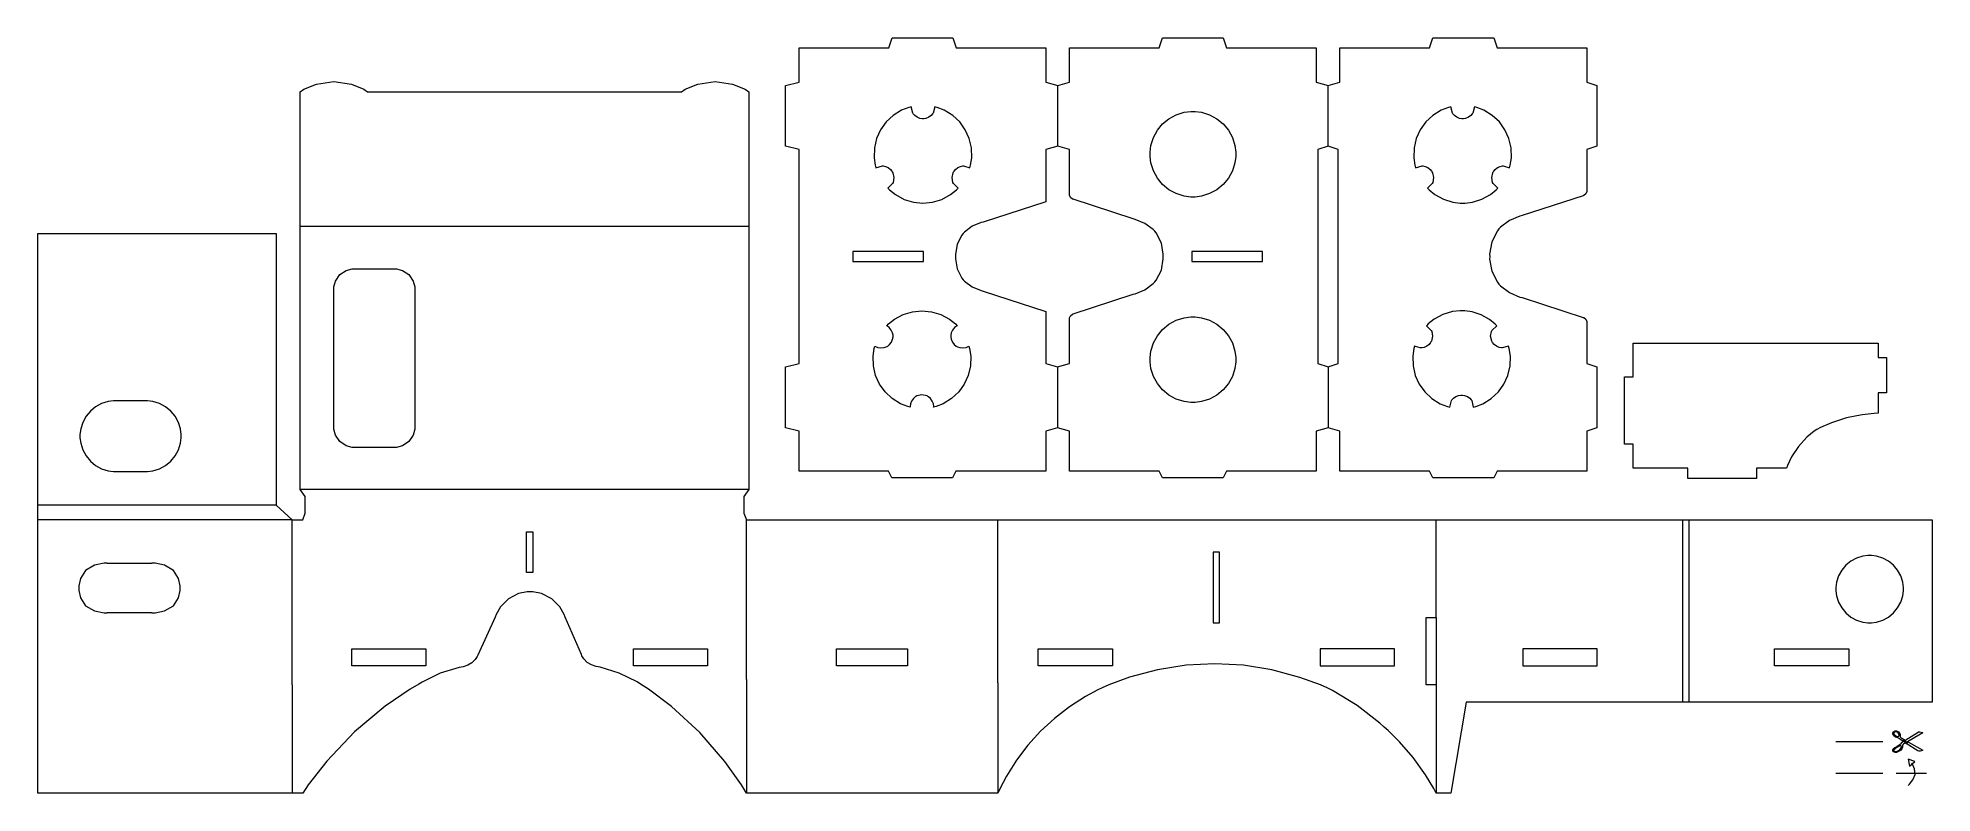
# Model space of a CAD drawing. Extents: x 0.5 to 22.6, y 1.6 to 10.4.
import ezdxf

# ---------------------------------------------------------------- set-up
doc = ezdxf.new("R2010")
doc.units = 0
doc.header["$MEASUREMENT"] = 0
doc.layers.get('0').update_dxf_attribs({"lineweight": 5, "true_color": 0xffffff})

msp = doc.modelspace()

# ---------------------------------------------------------------- linework, layer by layer
for points in [[(12.4115, 9.83832), (12.5502, 9.87765), (12.5502, 10.2759), (13.5959, 10.2759), (13.6353, 10.394), (14.344, 10.394), (14.3833, 10.2759), (15.429, 10.2759), (15.429, 9.87765), (15.5678, 9.83832), (15.7065, 9.87765), (15.7065, 10.2759), (16.7524, 10.2759), (16.7917, 10.394), (17.5003, 10.394), (17.5397, 10.2759), (18.5854, 10.2759), (18.5854, 9.87765), (18.7044, 9.83832), (18.7044, 9.12967), (18.5854, 9.09028), (18.5854, 8.60715), (18.5854, 8.59853), (18.5742, 8.57249), (18.5508, 8.55306), (18.5447, 8.55106), (17.8326, 8.31901), (17.8068, 8.31278), (17.6861, 8.26069), (17.5801, 8.18289), (17.5617, 8.16379), (17.5429, 8.14122), (17.4772, 8.01247), (17.4521, 7.87011), (17.4535, 7.84076), (17.4521, 7.81142), (17.4772, 7.66911), (17.5429, 7.54036), (17.5617, 7.51774), (17.5801, 7.49869), (17.6861, 7.4209), (17.8068, 7.36876), (17.8326, 7.36247), (18.5447, 7.13049), (18.5447, 7.13049), (18.5508, 7.12853), (18.5742, 7.10906), (18.5854, 7.08301), (18.5854, 7.07433), (18.5854, 6.59119), (18.7044, 6.55186), (18.7044, 5.84321), (18.5854, 5.80382), (18.5854, 5.3349), (17.5397, 5.3349), (17.5003, 5.25618), (16.7917, 5.25618), (16.7524, 5.3349), (15.7065, 5.3349), (15.7065, 5.80382), (15.5678, 5.84321), (15.429, 5.80382), (15.429, 5.3349), (14.3833, 5.3349), (14.344, 5.25618), (13.6353, 5.25618), (13.5959, 5.3349), (12.5502, 5.3349), (12.5502, 5.80382), (12.4114, 5.84321), (12.2727, 5.80382), (12.2727, 5.3349), (12.269, 5.3349), (11.2232, 5.3349), (11.1839, 5.25618), (10.4753, 5.25618), (10.4359, 5.3349), (9.39382, 5.3349), (9.39378, 5.80382), (9.2354, 5.84321), (9.2354, 6.55186), (9.39378, 6.59119), (9.39378, 9.09028), (9.2354, 9.12967), (9.2354, 9.83832), (9.39378, 9.87765), (9.39378, 10.2759), (10.4002, 10.2759), (10.4396, 10.2759), (10.4789, 10.394), (11.1876, 10.394), (11.227, 10.2759), (12.2727, 10.2759), (12.2727, 9.87765), (12.4115, 9.83832)], [(11.312, 8.89947), (11.3876, 8.87761), (11.3957, 8.90608), (11.4084, 8.99479), (11.4052, 9.10975), (11.3797, 9.21961), (11.3336, 9.32146), (11.2684, 9.41237), (11.186, 9.48942), (11.088, 9.54969), (11.0048, 9.58301), (10.9762, 9.59017), (10.9573, 9.51378), (10.9525, 9.50646), (10.9346, 9.48682), (10.9064, 9.46658), (10.8741, 9.45389), (10.8479, 9.44943), (10.8392, 9.44943), (10.8304, 9.44943), (10.8042, 9.45389), (10.7719, 9.46658), (10.7437, 9.48682), (10.7258, 9.50646), (10.7211, 9.51378), (10.7022, 9.59017), (10.6735, 9.58301), (10.5903, 9.54969), (10.4923, 9.48947), (10.4099, 9.41243), (10.3448, 9.3215), (10.2986, 9.21961), (10.2731, 9.10975), (10.2699, 8.99479), (10.2826, 8.90608), (10.2908, 8.87761), (10.3664, 8.89947), (10.3751, 8.89903), (10.4011, 8.89333), (10.4327, 8.87907), (10.4598, 8.85747), (10.4768, 8.83697), (10.4812, 8.82938), (10.4871, 8.81907), (10.4999, 8.76258), (10.49, 8.70551), (10.4845, 8.69488), (10.4277, 8.64031), (10.4483, 8.61908), (10.5187, 8.56369), (10.6199, 8.50896), (10.7278, 8.47613), (10.8391, 8.46517), (10.9505, 8.47613), (11.0584, 8.50896), (11.1596, 8.56369), (11.23, 8.61908), (11.2506, 8.64031), (11.1938, 8.69488), (11.1884, 8.70551), (11.1784, 8.76258), (11.1913, 8.81907), (11.1972, 8.82938), (11.2016, 8.83697), (11.2185, 8.85747), (11.2457, 8.87907), (11.2773, 8.89333), (11.3033, 8.89903), (11.312, 8.89947)], [(13.4896, 9.03603), (13.4897, 9.06131), (13.5, 9.13704), (13.5291, 9.23096), (13.5751, 9.31581), (13.636, 9.38965), (13.7098, 9.45053), (13.7947, 9.49653), (13.8886, 9.52572), (13.9643, 9.53603), (13.9896, 9.53608), (14.0149, 9.53603), (14.0906, 9.52572), (14.1846, 9.49653), (14.2693, 9.45053), (14.3432, 9.38965), (14.404, 9.31581), (14.4501, 9.23096), (14.4792, 9.13704), (14.4896, 9.06131), (14.4896, 9.03603), (14.4896, 9.01079), (14.4792, 8.93506), (14.4501, 8.84114), (14.404, 8.75629), (14.3432, 8.68246), (14.2693, 8.62158), (14.1846, 8.57557), (14.0906, 8.54644), (14.0149, 8.53614), (13.9896, 8.53603), (13.9643, 8.53614), (13.8886, 8.54644), (13.7947, 8.57557), (13.7098, 8.62158), (13.636, 8.68246), (13.5751, 8.75629), (13.5291, 8.84114), (13.5, 8.93506), (13.4897, 9.01079), (13.4896, 9.03603)], [(17.2557, 9.51378), (17.251, 9.50646), (17.2331, 9.48682), (17.2049, 9.46658), (17.1725, 9.45389), (17.1464, 9.44943), (17.1376, 9.44943), (17.1288, 9.44943), (17.1026, 9.45389), (17.0703, 9.46658), (17.0422, 9.48682), (17.0242, 9.50646), (17.0194, 9.51378), (17.0006, 9.59017), (16.9719, 9.58301), (16.8887, 9.54969), (16.7907, 9.48942), (16.7083, 9.41237), (16.6432, 9.32146), (16.5971, 9.21961), (16.5715, 9.10975), (16.5683, 8.99479), (16.5811, 8.90608), (16.5892, 8.87761), (16.6649, 8.89947), (16.6735, 8.89903), (16.6994, 8.89333), (16.7311, 8.87907), (16.7583, 8.85747), (16.7753, 8.83697), (16.7796, 8.82938), (16.7856, 8.81907), (16.7983, 8.76258), (16.7883, 8.70551), (16.7829, 8.69488), (16.7263, 8.64031), (16.746, 8.61968), (16.814, 8.56575), (16.914, 8.51079), (17.0229, 8.47683), (17.1089, 8.46517), (17.1376, 8.46517), (17.1662, 8.46517), (17.2522, 8.47683), (17.3611, 8.51079), (17.4611, 8.56575), (17.5292, 8.61968), (17.549, 8.64031), (17.4924, 8.69488), (17.4868, 8.70551), (17.4768, 8.76258), (17.4896, 8.81907), (17.4956, 8.82938), (17.5, 8.83697), (17.5168, 8.85747), (17.544, 8.87907), (17.5757, 8.89333), (17.6017, 8.89903), (17.6104, 8.89947), (17.6861, 8.87761), (17.6942, 8.90608), (17.7068, 8.99479), (17.7038, 9.10975), (17.6782, 9.21961), (17.6319, 9.3215), (17.5668, 9.41243), (17.4844, 9.48947), (17.3864, 9.54969), (17.3033, 9.58301), (17.2746, 9.59017), (17.2557, 9.51378)], [(12.5909, 8.5096), (12.5848, 8.51161), (12.5614, 8.53108), (12.5502, 8.55712), (12.5502, 8.56575), (12.5502, 9.09028), (12.4115, 9.12967), (12.2727, 9.09028), (12.2727, 8.4815), (11.5412, 8.24317), (11.519, 8.23796), (11.415, 8.19379), (11.3236, 8.1275), (11.3077, 8.11117), (11.2921, 8.09224), (11.2381, 7.98426), (11.2182, 7.86529), (11.2196, 7.84076), (11.2182, 7.81629), (11.2381, 7.69726), (11.2921, 7.58931), (11.3077, 7.57031), (11.3236, 7.55404), (11.415, 7.48774), (11.519, 7.44362), (11.5412, 7.43836), (12.2727, 7.19997), (12.2727, 6.59119), (12.4114, 6.55186), (12.5502, 6.59119), (12.5502, 7.11578), (12.5502, 7.12446), (12.5614, 7.1505), (12.5848, 7.16992), (12.5909, 7.17188), (12.5909, 7.17188), (13.2924, 7.40039), (13.2924, 7.40039), (13.3163, 7.40614), (13.4287, 7.45432), (13.5275, 7.52632), (13.5447, 7.544), (13.5618, 7.56478), (13.6215, 7.68317), (13.6442, 7.81386), (13.6427, 7.84076), (13.6442, 7.86774), (13.6215, 7.99837), (13.5618, 8.11669), (13.5447, 8.13747), (13.5275, 8.15517), (13.4287, 8.22721), (13.3163, 8.27533), (13.2924, 8.28108), (12.5909, 8.5096)], [(15.5678, 6.55186), (15.6868, 6.59119), (15.6868, 9.09028), (15.5678, 9.12967), (15.4488, 9.09028), (15.4488, 6.59119), (15.5678, 6.55186)], [(10.8468, 7.89979), (10.02, 7.89979), (10.02, 7.78168), (10.8468, 7.78168), (10.8468, 7.89979)], [(13.9761, 7.78168), (14.8029, 7.78168), (14.8029, 7.89979), (13.9761, 7.89979), (13.9761, 7.78168)], [(4.9094, 7.46251), (4.9094, 5.84831), (4.90935, 5.82531), (4.89074, 5.75629), (4.84022, 5.68132), (4.76525, 5.63081), (4.69618, 5.61219), (4.67318, 5.61208), (4.20074, 5.61208), (4.17768, 5.61219), (4.10867, 5.63081), (4.03369, 5.68132), (3.98318, 5.75629), (3.96457, 5.82531), (3.96451, 5.84831), (3.96451, 7.46251), (3.96457, 7.48557), (3.98318, 7.55458), (4.03369, 7.62956), (4.10867, 7.68007), (4.17768, 7.69868), (4.20074, 7.69874), (4.67318, 7.69874), (4.69618, 7.69868), (4.76525, 7.68007), (4.84022, 7.62956), (4.89074, 7.55458), (4.90935, 7.48557), (4.9094, 7.46251)], [(10.9641, 6.08279), (10.9646, 6.09201), (10.9609, 6.1199), (10.9481, 6.15414), (10.9267, 6.18381), (10.9055, 6.20236), (10.8977, 6.20708), (10.8868, 6.2136), (10.8272, 6.22661), (10.7675, 6.2136), (10.7566, 6.20708), (10.7487, 6.20236), (10.7275, 6.18381), (10.7062, 6.15414), (10.6934, 6.1199), (10.6897, 6.09201), (10.6902, 6.08279), (10.6614, 6.09), (10.5782, 6.12332), (10.4803, 6.1836), (10.3978, 6.26064), (10.3327, 6.35151), (10.2866, 6.4534), (10.261, 6.56326), (10.2579, 6.67822), (10.2706, 6.76693), (10.2787, 6.79536), (10.2865, 6.79042), (10.3124, 6.77962), (10.3485, 6.7736), (10.3849, 6.77729), (10.4116, 6.78635), (10.4197, 6.79081), (10.4277, 6.79531), (10.4494, 6.81315), (10.4718, 6.84212), (10.4857, 6.87592), (10.4903, 6.90369), (10.4902, 6.91287), (10.49, 6.92215), (10.4845, 6.94976), (10.4695, 6.98313), (10.4462, 7.01133), (10.4239, 7.02849), (10.4158, 7.03267), (10.4363, 7.05393), (10.5067, 7.10932), (10.6079, 7.16406), (10.7158, 7.19689), (10.8272, 7.20785), (10.9385, 7.19689), (11.0464, 7.16406), (11.1476, 7.10932), (11.218, 7.05393), (11.2386, 7.03267), (11.2304, 7.02849), (11.2081, 7.01133), (11.1848, 6.98313), (11.1698, 6.94976), (11.1643, 6.92215), (11.1642, 6.91287), (11.164, 6.90369), (11.1686, 6.87592), (11.1825, 6.84212), (11.2048, 6.81315), (11.2266, 6.79525), (11.2347, 6.79075), (11.2427, 6.78629), (11.2694, 6.77729), (11.3058, 6.7736), (11.3418, 6.77962), (11.3678, 6.79036), (11.3756, 6.79536), (11.3837, 6.76693), (11.3964, 6.67822), (11.3932, 6.56326), (11.3677, 6.4534), (11.3215, 6.35151), (11.2563, 6.26058), (11.1739, 6.18354), (11.076, 6.12332), (10.9928, 6.09), (10.9641, 6.08279)], [(13.4896, 6.63693), (13.4897, 6.66222), (13.5, 6.73796), (13.5291, 6.83187), (13.5751, 6.91672), (13.636, 6.99056), (13.7098, 7.05143), (13.7947, 7.09744), (13.8886, 7.12657), (13.9643, 7.13687), (13.9896, 7.13693), (14.0149, 7.13687), (14.0906, 7.12657), (14.1846, 7.09744), (14.2693, 7.05143), (14.3432, 6.99056), (14.404, 6.91672), (14.4501, 6.83187), (14.4792, 6.73796), (14.4896, 6.66222), (14.4896, 6.63693), (14.4896, 6.61171), (14.4792, 6.53597), (14.4501, 6.44206), (14.404, 6.35721), (14.3432, 6.28336), (14.2693, 6.22244), (14.1846, 6.17643), (14.0906, 6.14729), (14.0149, 6.13699), (13.9896, 6.13688), (13.9643, 6.13699), (13.8886, 6.14729), (13.7947, 6.17643), (13.7098, 6.22244), (13.636, 6.28336), (13.5751, 6.35721), (13.5291, 6.44206), (13.5, 6.53597), (13.4897, 6.61171), (13.4896, 6.63693)], [(17.5985, 6.77349), (17.5897, 6.77393), (17.5637, 6.77968), (17.5321, 6.79394), (17.5049, 6.81554), (17.4879, 6.83604), (17.4836, 6.84358), (17.4776, 6.85394), (17.4647, 6.91043), (17.4749, 6.96744), (17.4803, 6.97803), (17.5371, 7.03267), (17.5176, 7.05279), (17.4517, 7.10553), (17.3547, 7.15978), (17.249, 7.19428), (17.1654, 7.20708), (17.1376, 7.20762), (17.1082, 7.20828), (17.0197, 7.19792), (16.9075, 7.1645), (16.8046, 7.109), (16.7346, 7.05388), (16.7142, 7.03267), (16.771, 6.97803), (16.7764, 6.96744), (16.7864, 6.91043), (16.7736, 6.85394), (16.7676, 6.84358), (16.7632, 6.83604), (16.7462, 6.81554), (16.7192, 6.79394), (16.6875, 6.77968), (16.6615, 6.77393), (16.6528, 6.77349), (16.6528, 6.77349), (16.641, 6.77692), (16.615, 6.78444), (16.5889, 6.79199), (16.5771, 6.79536), (16.5771, 6.79536), (16.569, 6.76693), (16.5563, 6.67822), (16.5594, 6.56326), (16.585, 6.4534), (16.6312, 6.35151), (16.6963, 6.26058), (16.7787, 6.18354), (16.8767, 6.12326), (16.9599, 6.08996), (16.9886, 6.08274), (17.0075, 6.15918), (17.0122, 6.16656), (17.0301, 6.18619), (17.0583, 6.20643), (17.0906, 6.21913), (17.1168, 6.22353), (17.1256, 6.22353), (17.1343, 6.22353), (17.1606, 6.21913), (17.1928, 6.20643), (17.221, 6.18619), (17.2389, 6.16656), (17.2438, 6.15918), (17.2626, 6.08274), (17.2912, 6.08996), (17.3744, 6.12326), (17.4725, 6.18354), (17.5549, 6.26058), (17.62, 6.35151), (17.6661, 6.4534), (17.6917, 6.56326), (17.6949, 6.67822), (17.6821, 6.76693), (17.674, 6.79536), (17.5985, 6.77349)], [(19.1267, 6.8304), (21.9858, 6.8304), (21.9858, 6.66206), (22.0844, 6.66206), (22.0844, 6.24864), (21.9858, 6.24864), (21.9858, 6.01199), (21.9394, 6.01025), (21.8006, 5.99463), (21.6188, 5.95692), (21.4424, 5.89925), (21.314, 5.84381), (21.2729, 5.82221), (21.2422, 5.80231), (21.1565, 5.73232), (21.0569, 5.62522), (20.9764, 5.50325), (20.9286, 5.40343), (20.9165, 5.36882), (20.5661, 5.36882), (20.5661, 5.24972), (19.7664, 5.24972), (19.7664, 5.36882), (19.1267, 5.36882), (19.1267, 5.64931), (19.0282, 5.64931), (19.0282, 6.43668), (19.1267, 6.43668), (19.1267, 6.8304)], [(6.21149, 4.62663), (6.28629, 4.62663), (6.28629, 4.15419), (6.21149, 4.15419), (6.21149, 4.62663)], [(14.2256, 3.56489), (14.3003, 3.56489), (14.3003, 4.3916), (14.2256, 4.3916), (14.2256, 3.56489)], [(21.8886, 3.56489), (21.9085, 3.56494), (21.9682, 3.57308), (22.0421, 3.59603), (22.1089, 3.63222), (22.1671, 3.68018), (22.215, 3.73833), (22.2512, 3.80512), (22.2742, 3.87907), (22.2824, 3.93869), (22.2824, 3.95856), (22.2824, 3.97846), (22.2742, 4.03808), (22.2512, 4.11203), (22.215, 4.17882), (22.1671, 4.23697), (22.1089, 4.28494), (22.0421, 4.32118), (21.9682, 4.34413), (21.9085, 4.35221), (21.8886, 4.35226), (21.8688, 4.35221), (21.8092, 4.34413), (21.7351, 4.32118), (21.6683, 4.28494), (21.6103, 4.23697), (21.5622, 4.17882), (21.5261, 4.11203), (21.5031, 4.03808), (21.495, 3.97846), (21.495, 3.95856), (21.495, 3.93869), (21.5031, 3.87907), (21.5261, 3.80512), (21.5622, 3.73833), (21.6103, 3.68018), (21.6683, 3.63222), (21.7351, 3.59603), (21.8092, 3.57308), (21.8688, 3.56494), (21.8886, 3.56489)], [(16.8296, 2.84142), (16.7115, 2.84142), (16.7115, 3.62879), (16.8296, 3.62879), (16.8296, 2.84142)], [(5.03874, 3.06287), (4.17258, 3.06287), (4.17258, 3.25971), (5.03874, 3.25971), (5.03874, 3.06287)], [(7.4591, 3.25971), (8.32519, 3.25971), (8.32519, 3.06287), (7.4591, 3.06287), (7.4591, 3.25971)], [(9.8316, 3.25971), (10.6584, 3.25971), (10.6584, 3.06153), (9.8316, 3.06153), (9.8316, 3.25971)], [(13.0501, 3.06153), (12.1839, 3.06153), (12.1839, 3.25971), (13.0501, 3.25971), (13.0501, 3.06153)], [(15.4758, 3.06153), (16.3419, 3.06153), (16.3419, 3.25971), (15.4758, 3.25971), (15.4758, 3.06153)], [(18.7082, 3.25971), (17.8421, 3.25971), (17.8421, 3.06287), (18.7082, 3.06287), (18.7082, 3.25971)], [(21.6439, 3.06287), (20.7778, 3.06287), (20.7778, 3.25971), (21.6439, 3.25971), (21.6439, 3.06287)], [(22.2936, 2.20079), (22.2693, 2.18599), (22.2564, 2.19374), (22.2558, 2.19547), (22.2361, 2.21137), (22.2329, 2.21283), (22.1971, 2.22846), (22.1903, 2.23144), (22.1667, 2.24832), (22.1567, 2.26639), (22.1567, 2.27235), (22.1567, 2.27826), (22.1653, 2.29432), (22.1671, 2.2959), (22.1688, 2.29753), (22.1864, 2.3055), (22.1922, 2.3055), (22.2015, 2.3055), (22.2267, 2.29363), (22.2294, 2.29124), (22.2319, 2.2889), (22.2453, 2.26579), (22.2453, 2.25808), (22.2453, 2.25575), (22.2446, 2.24994), (22.2446, 2.24858), (22.2443, 2.24463), (22.2443, 2.24403), (22.244, 2.24029), (22.244, 2.23899), (22.244, 2.23367), (22.2603, 2.21912), (22.2636, 2.21761), (22.2642, 2.21733), (22.2699, 2.21436), (22.2703, 2.21403), (22.2936, 2.20079)], [(22.2582, 2.16846), (22.4525, 2.28971), (22.4533, 2.28982), (22.4597, 2.29042), (22.4619, 2.29042), (22.4736, 2.29042), (22.505, 2.28256), (22.5089, 2.28093), (22.3024, 2.16108), (22.3007, 2.16015), (22.2897, 2.15429), (22.289, 2.15403), (22.2853, 2.15267), (22.2828, 2.15175), (22.2706, 2.13758), (22.2706, 2.13286), (22.2706, 2.13129), (22.2708, 2.12701), (22.2714, 2.1186), (22.2715, 2.11469), (22.2656, 2.09554), (22.2506, 2.07688), (22.2461, 2.07319), (22.2417, 2.0695), (22.2031, 2.051), (22.1903, 2.051), (22.1843, 2.051), (22.1676, 2.05724), (22.1661, 2.05849), (22.1644, 2.05974), (22.1567, 2.07308), (22.1567, 2.07753), (22.1567, 2.08154), (22.1639, 2.09347), (22.1811, 2.10796), (22.186, 2.111), (22.2406, 2.14497), (22.2436, 2.14686), (22.2585, 2.16054), (22.2585, 2.16504), (22.2585, 2.1659), (22.2582, 2.16808), (22.2582, 2.16846)], [(22.1922, 2.24567), (22.2007, 2.24154), (22.2026, 2.24067), (22.215, 2.23622), (22.219, 2.23622), (22.2217, 2.23622), (22.2294, 2.24104), (22.2329, 2.2519), (22.2329, 2.25549), (22.2329, 2.26199), (22.2222, 2.27946), (22.2201, 2.28142), (22.2181, 2.28342), (22.1985, 2.29335), (22.1921, 2.29335), (22.1881, 2.29335), (22.1774, 2.28803), (22.1764, 2.28694), (22.1751, 2.28592), (22.1697, 2.27533), (22.1697, 2.27181), (22.1697, 2.26531), (22.1885, 2.24761), (22.1922, 2.24567)], [(22.2272, 2.12169), (22.1878, 2.09722), (22.1847, 2.09532), (22.1697, 2.08188), (22.1697, 2.07736), (22.1697, 2.07482), (22.1743, 2.0676), (22.1753, 2.067), (22.1761, 2.06646), (22.1878, 2.06353), (22.1917, 2.06353), (22.2029, 2.06353), (22.2326, 2.07835), (22.2363, 2.08128), (22.2399, 2.08425), (22.2582, 2.10915), (22.2582, 2.1174), (22.2582, 2.1205), (22.25, 2.12978), (22.2472, 2.12978), (22.2422, 2.12978), (22.2294, 2.12304), (22.2272, 2.12169)], [(22.3022, 2.17019), (22.3043, 2.17019), (22.3106, 2.17626), (22.3106, 2.17828), (22.3106, 2.18033), (22.3043, 2.18636), (22.3022, 2.18636), (22.3001, 2.18636), (22.2939, 2.18033), (22.2939, 2.17828), (22.2939, 2.17626), (22.3001, 2.17019), (22.3022, 2.17019)], [(22.314, 2.15761), (22.3406, 2.17344), (22.5089, 2.07676), (22.5053, 2.07536), (22.4776, 2.06819), (22.4685, 2.06819), (22.4643, 2.06819), (22.4532, 2.06933), (22.4518, 2.06956), (22.314, 2.15761)], [(22.4149, 1.94569), (22.3361, 1.97244), (22.3524, 1.8909), (22.4149, 1.94569)]]:
    msp.add_lwpolyline(points, close=True)
for points in [[(3.47581, 4.76563), (3.60081, 4.76563), (3.62989, 4.8444), (3.62989, 5.04124), (3.57081, 5.11996), (3.57081, 9.76563), (3.61415, 9.79417), (3.76112, 9.85428), (3.96451, 9.88379), (4.16786, 9.85428), (4.31483, 9.79422), (4.35824, 9.76563), (8.02056, 9.76563), (8.06392, 9.79422), (8.21089, 9.85428), (8.41422, 9.88379), (8.61757, 9.85428), (8.76454, 9.79422), (8.80794, 9.76563), (8.80794, 5.11996), (8.74892, 5.04124), (8.74892, 4.8444), (8.77843, 4.76563), (22.6171, 4.76563)], [(12.4115, 9.34619), (12.4115, 9.64144)], [(15.5678, 9.34619), (15.5678, 9.64144)], [(22.6171, 4.76563), (22.6171, 2.63965), (17.179, 2.63965), (17.0018, 1.57667), (16.8296, 1.57667), (16.8011, 1.6314), (16.7056, 1.79025), (16.5622, 1.99094), (16.4007, 2.17731), (16.2686, 2.30751), (16.2221, 2.34793), (16.1726, 2.39393), (15.9068, 2.60101), (15.6186, 2.7755), (15.5581, 2.80524), (15.4801, 2.84011), (15.2394, 2.92817), (14.9126, 3.01606), (14.5801, 3.06896), (14.245, 3.08675), (13.9097, 3.06956), (13.5771, 3.01731), (13.2501, 2.93001), (13.0092, 2.84239), (12.9314, 2.80767), (12.8811, 2.78401), (12.7345, 2.70404), (12.5485, 2.58425), (12.3743, 2.44922), (12.2128, 2.29981), (12.0649, 2.13693), (11.9314, 1.96153), (11.8133, 1.77447), (11.7347, 1.62717), (11.7115, 1.57667), (8.77843, 1.57667), (8.72081, 1.67253), (8.52593, 1.94672), (8.2334, 2.2844), (7.90414, 2.58626), (7.63547, 2.78879), (7.54135, 2.84901), (7.50222, 2.87451), (7.29378, 2.9776), (7.07189, 3.04693), (7.02604, 3.0555), (7.01188, 3.05817), (6.97076, 3.07314), (6.9221, 3.10314), (6.88206, 3.14399), (6.8584, 3.18083), (6.85271, 3.19401), (6.66368, 3.63162), (6.65321, 3.66363), (6.60146, 3.75282), (6.50722, 3.84646), (6.38883, 3.90674), (6.28792, 3.928), (6.25433, 3.92794), (6.22071, 3.92785), (6.1199, 3.90603), (6.00185, 3.84517), (5.9081, 3.75103), (5.85678, 3.66151), (5.84651, 3.6295), (5.64339, 3.18647), (5.63747, 3.17367), (5.61356, 3.13803), (5.57374, 3.09853), (5.52567, 3.06961), (5.48525, 3.05518), (5.4714, 3.05263), (5.42557, 3.04422), (5.20378, 2.97547), (4.99556, 2.87272), (4.95649, 2.84728), (4.85503, 2.78885), (4.56424, 2.59011), (4.20514, 2.29036), (3.88281, 1.95144), (3.66564, 1.6741), (3.60081, 1.57667), (0.5096, 1.57667), (0.5096, 4.76563), (0.5096, 8.10856), (3.29178, 8.10856), (3.29178, 4.93658), (3.47581, 4.76563), (3.49169, 4.76563)], [(12.4114, 6.33535), (12.4114, 6.04004)], [(15.5678, 6.33535), (15.5678, 6.04004)], [(1.41417, 6.15771), (1.39328, 6.15767), (1.33068, 6.14914), (1.25304, 6.12506), (1.18289, 6.08703), (1.12185, 6.03668), (1.07151, 5.97564), (1.03348, 5.90549), (1.00939, 5.82785), (1.00087, 5.76519), (1.00081, 5.74431), (1.00087, 5.72347), (1.00939, 5.66081), (1.03348, 5.58322), (1.07151, 5.51307), (1.12185, 5.45204), (1.18289, 5.40169), (1.25304, 5.36367), (1.33068, 5.33951), (1.39328, 5.331), (1.41417, 5.33094)], [(1.7685, 6.15771), (1.41417, 6.15771)], [(1.7685, 5.33094), (1.78933, 5.331), (1.852, 5.33951), (1.92964, 5.36367), (1.99978, 5.40169), (2.06082, 5.45204), (2.11117, 5.51307), (2.14919, 5.58322), (2.17333, 5.66086), (2.18186, 5.72353), (2.18192, 5.74436), (2.18186, 5.76525), (2.17333, 5.8279), (2.14919, 5.90549), (2.11117, 5.97564), (2.06082, 6.03668), (1.99978, 6.08703), (1.92964, 6.12506), (1.852, 6.14919), (1.78933, 6.15767), (1.7685, 6.15771)], [(1.41417, 5.33094), (1.7685, 5.33094)], [(8.77843, 2.90229), (8.77843, 4.76563)], [(19.7036, 4.47282), (19.7036, 4.24539)], [(19.7824, 4.24539), (19.7824, 4.47282)], [(1.31847, 4.2595), (1.28136, 4.25944), (1.17014, 4.23665), (1.06722, 4.17475), (1.00711, 4.08285), (0.98741, 3.99821), (0.9873, 3.96994), (0.98741, 3.94174), (1.00711, 3.8571), (1.06722, 3.76519), (1.17014, 3.70329), (1.28136, 3.6805), (1.31847, 3.68039)], [(1.31847, 4.2595), (1.83946, 4.2595)], [(1.83946, 3.68039), (1.87651, 3.6805), (1.98768, 3.70329), (2.09065, 3.76519), (2.15076, 3.8571), (2.17046, 3.94174), (2.17063, 3.96994), (2.17046, 3.99821), (2.15076, 4.08285), (2.09065, 4.17475), (1.98768, 4.23665), (1.87651, 4.25944), (1.83946, 4.2595)], [(19.7036, 4.01796), (19.7036, 3.79053)], [(19.7824, 3.79053), (19.7824, 4.01796)], [(1.83946, 3.68039), (1.31847, 3.68039)], [(19.7036, 3.5631), (19.7036, 3.33567)], [(19.7824, 3.33567), (19.7824, 3.5631)], [(19.7036, 3.10824), (19.7036, 2.88081)], [(19.7824, 2.88081), (19.7824, 3.10824)], [(8.77843, 2.90229), (8.77843, 2.73161)], [(3.47581, 2.84142), (3.47581, 2.70117)], [(3.47581, 2.70117), (3.47581, 2.50433)], [(8.77843, 2.73161), (8.77843, 2.53472)], [(11.7115, 2.71192), (11.7115, 2.51508)], [(16.8296, 2.70117), (16.8296, 2.50433)], [(8.77843, 2.53472), (8.77843, 2.33789)], [(3.47581, 2.30746), (3.47581, 2.11062)], [(8.77843, 2.33789), (8.77843, 2.14106)], [(11.7115, 2.31819), (11.7115, 2.12136)], [(16.8296, 2.30746), (16.8296, 2.11062)], [(8.77843, 2.14106), (8.77843, 1.94417)], [(21.495, 2.17828), (22.0407, 2.17828)], [(3.47581, 1.91379), (3.47581, 1.7169)], [(8.77843, 1.94417), (8.77843, 1.74735)], [(11.7115, 1.92447), (11.7115, 1.72765)], [(16.8296, 1.91379), (16.8296, 1.7169)], [(22.3362, 1.66575), (22.3519, 1.6799), (22.3921, 1.73008), (22.4174, 1.79525), (22.4122, 1.86128), (22.3876, 1.91319), (22.3764, 1.92806)], [(8.77843, 1.74735), (8.77843, 1.57667)], [(16.8296, 1.7169), (16.8296, 1.57667)]]:
    msp.add_lwpolyline(points)
at = {"color": 1, "true_color": 0xff0000}
for points in [[(12.4115, 9.64144), (12.4115, 9.83832)], [(15.5678, 9.64144), (15.5678, 9.83832)], [(12.4115, 9.12967), (12.4115, 9.34619)], [(15.5678, 9.12967), (15.5678, 9.34619)], [(8.80794, 8.19086), (3.57086, 8.19086)], [(12.4114, 6.55186), (12.4114, 6.33535)], [(15.5678, 6.55186), (15.5678, 6.33535)], [(12.4114, 6.04004), (12.4114, 5.84321)], [(15.5678, 6.04004), (15.5678, 5.84321)], [(8.80794, 5.1211), (3.57086, 5.1211)], [(3.29178, 4.94006), (0.5096, 4.94006)], [(3.47581, 2.84142), (3.47581, 4.76563), (0.5096, 4.76563)], [(11.7115, 2.8629), (11.7115, 4.76563)], [(16.8296, 3.62885), (16.8296, 4.76563)], [(19.7036, 4.76563), (19.7036, 4.47282)], [(19.7824, 4.47282), (19.7824, 4.76563)], [(19.7036, 4.24539), (19.7036, 4.02111)], [(19.7824, 4.02111), (19.7824, 4.24539)], [(19.7036, 3.79053), (19.7036, 3.56538)], [(19.7824, 3.56538), (19.7824, 3.79053)], [(19.7036, 3.34381), (19.7036, 3.10824)], [(19.7824, 3.10824), (19.7824, 3.34381)], [(19.7036, 2.88081), (19.7036, 2.63965)], [(19.7824, 2.63965), (19.7824, 2.88081)], [(11.7115, 2.8629), (11.7115, 2.71192)], [(16.8296, 2.84142), (16.8296, 2.70117)], [(3.47581, 2.50433), (3.47581, 2.30746)], [(11.7115, 2.51508), (11.7115, 2.31819)], [(16.8296, 2.50433), (16.8296, 2.30746)], [(3.47581, 2.11062), (3.47581, 1.91379)], [(11.7115, 2.12136), (11.7115, 1.92447)], [(16.8296, 2.11062), (16.8296, 1.91379)], [(21.495, 1.80919), (22.0407, 1.80919)], [(22.1983, 1.80919), (22.5499, 1.80919)], [(3.47581, 1.7169), (3.47581, 1.57667)], [(11.7115, 1.72765), (11.7115, 1.57667)], [(16.8296, 1.7169), (16.8296, 1.57667)]]:
    msp.add_lwpolyline(points, dxfattribs=at)

doc.saveas('drawing.dxf')
